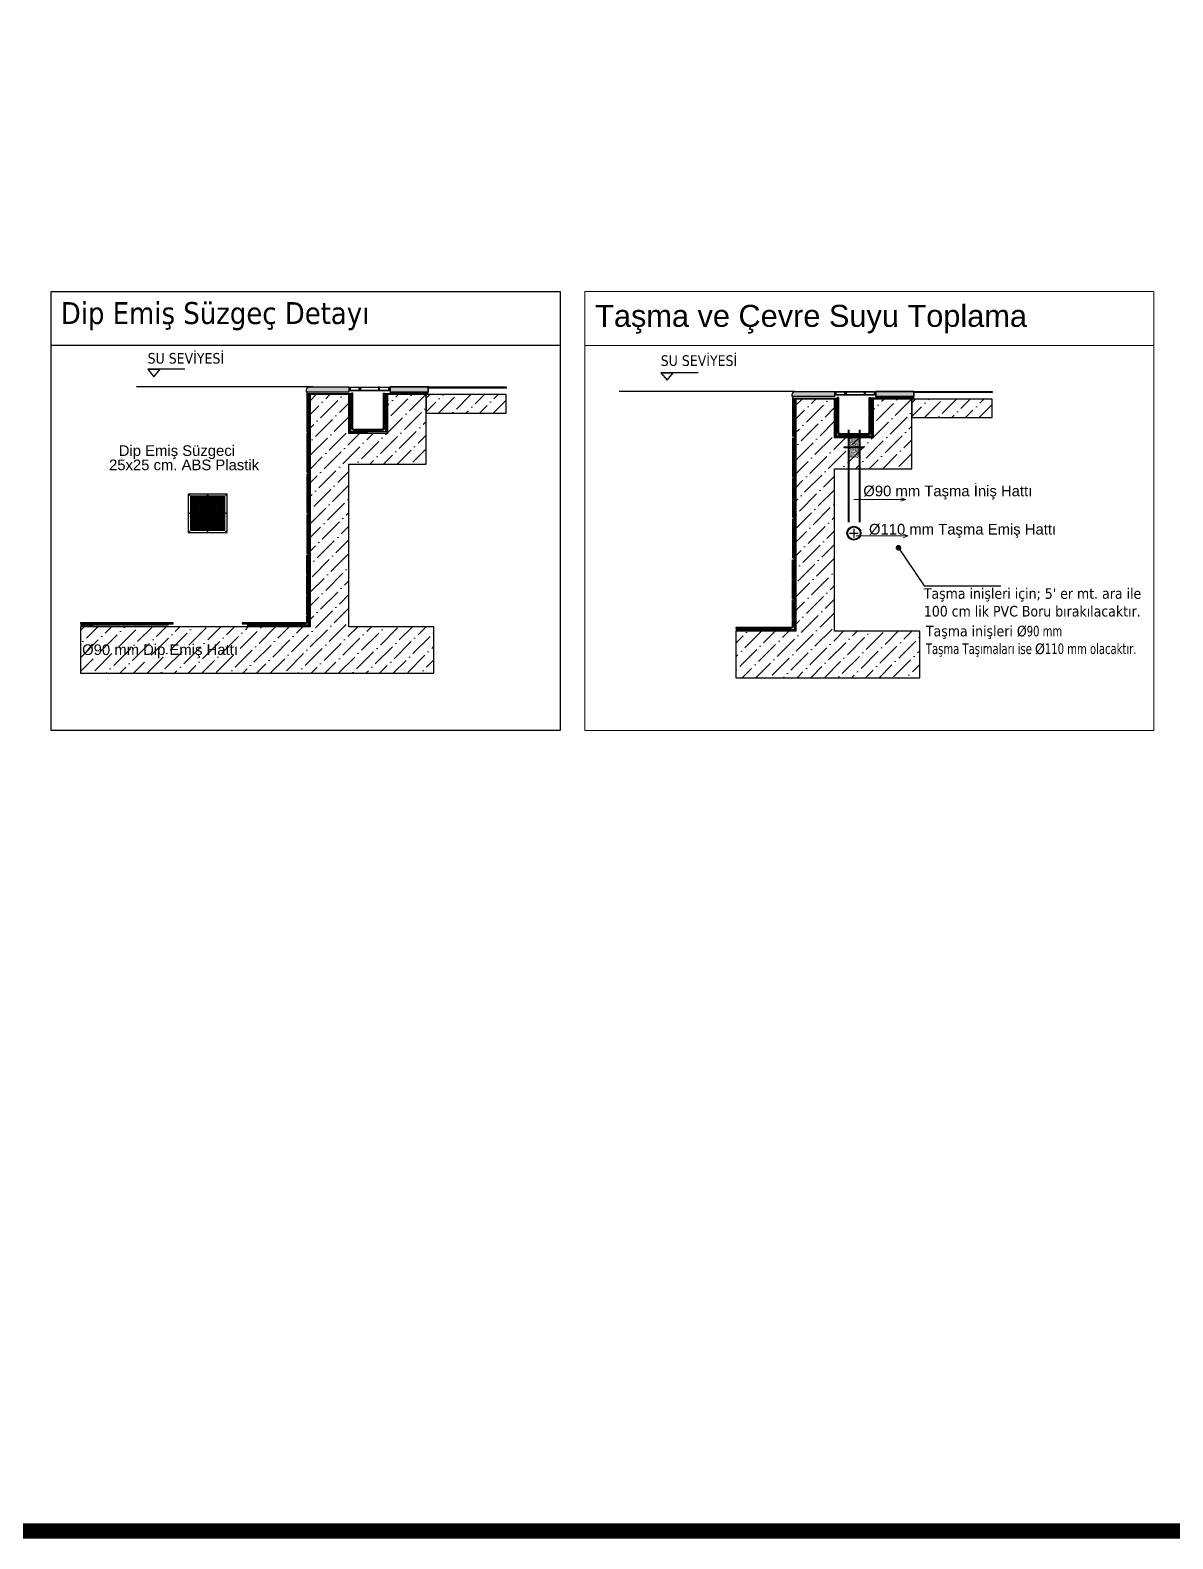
# Model space of a CAD drawing. Header units: millimetres. Extents: x 14753 to 45183, y 5640 to 19518.
# Drawn here: x 42740 to 43478, y 15618 to 16593 of the extents above; entities that cross this region are included whole.
import ezdxf

# ---------------------------------------------------------------- set-up
doc = ezdxf.new("R2010")
doc.units = ezdxf.units.MM
doc.linetypes.add('DASHDOT', pattern=[25.4, 12.7, -6.35, 0, -6.35])
doc.linetypes.add('HIDDEN2', pattern=[0.1875, 0.125, -0.0625])
doc.layers.add('AKS', color=251, linetype='DASHDOT', lineweight=0)
doc.layers.add('kesit3', color=93, linetype='Continuous')
doc.layers.add('M-BİLGİ-YAZI', color=20, linetype='Continuous')
doc.styles.add('dim', font='simplex.shx', dxfattribs={"width": 0.7})
doc.styles.add('Style-Arial', font='arial.ttf')
doc.linetypes.add('ZIGZAG', pattern='A,0.00254,-5.08,[131,ltypeshp.shx,S=5.08,R=0,X=-5.08,Y=0],-10.16,[131,ltypeshp.shx,S=5.08,R=180,X=5.08,Y=0],-5.08', length=20.32254)
doc.dimstyles.new('A-50', dxfattribs={"dimtxt": 5.5, "dimasz": 3, "dimexe": 3, "dimexo": 0, "dimgap": 1, "dimtad": 0, "dimdec": 1, "dimzin": 11, "dimtxsty": 'dim', "dimblk": 'DOT', "dimcen": 1.5, "dimdle": 1.25, "dimclrt": 1, "dimadec": 0, "dimazin": 0, "dimtfac": 1.25, "dimtdec": 1, "dimtix": 1, "dimtofl": 0, "dimtmove": 1, "dimatfit": 3, "dimldrblk": 'DOT', "dimfxl": 10, "dimfxlon": 1, "dimtolj": 1, "dimtzin": 0, "dimarcsym": 0})

# ---------------------------------------------------------------- blocks, each defined once
blk = doc.blocks.new('_Dot')
at = {"layer": 'AKS', "color": 0, "lineweight": -2}
blk.add_line((-0.5, 0), (-1, 0), dxfattribs=at)
at = {"layer": 'AKS', "color": 0, "const_width": 0.5}
blk.add_lwpolyline([(-0.25, 0, 1), (0.25, 0, 1)], format="xyb", close=True, dxfattribs=at)

msp = doc.modelspace()

# ---------------------------------------------------------------- hatches: boundary and pattern name
h = msp.add_hatch(color=256)
edge = h.paths.add_edge_path()
edge.add_line((42945.41, 16361.87), (42920.06, 16361.89))
edge.add_arc((42920.06, 16359.89), 2, 90, 180)
edge.add_line((42918.06, 16359.89), (42918.06, 16358.89))
edge.add_line((42918.06, 16358.89), (42945.41, 16358.89))
edge.add_line((42945.41, 16358.89), (42945.41, 16361.87))
h = msp.add_hatch(color=256)
h.paths.add_polyline_path([(42952.18, 16361.8), (42952.98, 16361.8), (42952.98, 16359.79), (42952.18, 16359.79)])
h.paths.add_polyline_path([(42952.38, 16361.6), (42952.78, 16361.6), (42952.78, 16359.99), (42952.38, 16359.99)], flags=16)
h = msp.add_hatch(color=256)
h.paths.add_polyline_path([(42965.38, 16361.8), (42964.58, 16361.8), (42964.58, 16359.79), (42965.38, 16359.79)])
h.paths.add_polyline_path([(42965.18, 16361.6), (42964.78, 16361.6), (42964.78, 16359.99), (42965.18, 16359.99)], flags=16)
for points in [[(42996.75, 16361.89), (42972.15, 16361.89), (42972.15, 16358.89), (42996.75, 16358.89)], [(43022.25, 16362.09), (43022.25, 16361.29), (42997.25, 16361.29), (42997.25, 16362.09)], [(43047.25, 16362.09), (43047.25, 16361.29), (43022.25, 16361.29), (43022.25, 16362.09)], [(43310.67, 16358.98), (43286.07, 16358.98), (43286.07, 16355.98), (43310.67, 16355.98)], [(43336.17, 16359.18), (43336.17, 16358.38), (43311.17, 16358.38), (43311.17, 16359.18)], [(43361.17, 16359.18), (43361.17, 16358.38), (43336.17, 16358.38), (43336.17, 16359.18)]]:
    msp.add_hatch(color=256).paths.add_polyline_path(points)
at = {"lineweight": 13}
h = msp.add_hatch(dxfattribs=at)
h.set_pattern_fill('ANSI36', color=256, scale=50)
h.set_pattern_definition([(45, (333729.309, -54258.023), (3.31456304, 12.1533978), [15.625, -3.125, 0, -3.125])])
h.paths.add_polyline_path([(42995.47, 16312.07), (42995.47, 16357.07), (42970.47, 16357.05), (42970.47, 16332.05), (42945.47, 16332.05), (42945.47, 16357.05), (42920.47, 16357.05), (42920.47, 16207.05), (42772.12, 16207.05), (42772.12, 16177.05), (43000.47, 16177.05), (43000.47, 16207.05), (42945.47, 16207.05), (42945.47, 16312.05)])
h = msp.add_hatch()
h.set_pattern_fill('ANSI31', color=256, style=0)
h.set_pattern_definition([(45, (31876.55847, 3245.37182), (-0.08838834765, 0.08838834765), [])])
h.paths.add_polyline_path([(42948.13, 16357.83, 0.414214), (42947.88, 16358.08), (42947.13, 16358.08), (42947.13, 16347.08), (42948.13, 16347.08)])
h.paths.add_polyline_path([(42948.13, 16346.53, 0.414214), (42947.88, 16346.78), (42947.13, 16346.78), (42947.13, 16336.15), (42948.13, 16336.15)])
h.paths.add_polyline_path([(42949.13, 16334.85, -0.414214), (42948.13, 16335.85), (42947.13, 16335.85, 0.414214), (42949.13, 16333.85)])
h.paths.add_polyline_path([(42957.79, 16333.85), (42957.79, 16334.85), (42949.68, 16334.85, 0.414214), (42949.43, 16334.6), (42949.43, 16333.85)])
h.paths.add_polyline_path([(42963.97, 16334.85), (42960.18, 16334.85), (42957.79, 16334.85), (42957.79, 16333.85), (42960.18, 16333.85), (42963.97, 16333.85)])
h.paths.add_polyline_path([(42963.97, 16333.85), (42966.51, 16333.85), (42966.51, 16334.6, 0.414214), (42966.26, 16334.85), (42963.97, 16334.85)])
h.paths.add_polyline_path([(42966.81, 16334.85), (42966.81, 16333.85, 0.414214), (42968.81, 16335.85), (42967.81, 16335.85, -0.414214)])
h.paths.add_polyline_path([(42967.81, 16346.53), (42967.81, 16336.15), (42968.81, 16336.15), (42968.81, 16346.78), (42968.06, 16346.78, 0.414214)])
h.paths.add_polyline_path([(42967.81, 16357.83), (42967.81, 16347.08), (42968.81, 16347.08), (42968.81, 16358.08), (42968.06, 16358.08, 0.414214)])
h = msp.add_hatch(dxfattribs=at)
h.set_pattern_fill('ANSI36', color=256, scale=50)
h.set_pattern_definition([(45, (333714.309, -54257.963), (3.31456304, 12.1533978), [15.625, -3.125, 0, -3.125])])
h.paths.add_polyline_path([(42995.47, 16345.13), (43047.25, 16345.13), (43047.25, 16357.07), (42995.47, 16357.07)])
h = msp.add_hatch(dxfattribs=at)
h.set_pattern_fill('ANSI36', color=256, scale=50)
h.set_pattern_definition([(45, (334043.2286, -54260.9314), (3.31456304, 12.1533978), [15.625, -3.125, 0, -3.125])])
h.paths.add_polyline_path([(43309.39, 16309.16), (43309.39, 16354.16), (43284.39, 16354.14), (43284.39, 16329.14), (43259.39, 16329.14), (43259.39, 16354.14), (43234.39, 16354.14), (43234.39, 16204.14), (43195.5, 16204.14), (43195.5, 16174.14), (43314.39, 16174.14), (43314.39, 16204.14), (43259.39, 16204.14), (43259.39, 16309.14)])
h = msp.add_hatch(color=256)
edge = h.paths.add_edge_path()
edge.add_line((43259.33, 16358.96), (43233.98, 16358.98))
edge.add_arc((43233.98, 16356.98), 2, 90, 180)
edge.add_line((43231.98, 16356.98), (43231.98, 16355.98))
edge.add_line((43231.98, 16355.98), (43259.33, 16355.98))
edge.add_line((43259.33, 16355.98), (43259.33, 16358.96))
h = msp.add_hatch()
h.set_pattern_fill('ANSI31', color=256, style=0)
h.set_pattern_definition([(45, (32190.47772, 3242.4632), (-0.08838834765, 0.08838834765), [])])
h.paths.add_polyline_path([(43262.05, 16354.93, 0.414214), (43261.8, 16355.18), (43261.05, 16355.18), (43261.05, 16344.18), (43262.05, 16344.18)])
h.paths.add_polyline_path([(43262.05, 16343.63, 0.414214), (43261.8, 16343.88), (43261.05, 16343.88), (43261.05, 16333.24), (43262.05, 16333.24)])
h.paths.add_polyline_path([(43263.05, 16331.94, -0.414214), (43262.05, 16332.94), (43261.05, 16332.94, 0.414214), (43263.05, 16330.94)])
h.paths.add_polyline_path([(43271.71, 16330.94), (43271.71, 16331.94), (43263.6, 16331.94, 0.414214), (43263.35, 16331.69), (43263.35, 16330.94)])
h.paths.add_polyline_path([(43277.89, 16331.94), (43274.1, 16331.94), (43271.71, 16331.94), (43271.71, 16330.94), (43274.1, 16330.94), (43277.89, 16330.94)])
h.paths.add_polyline_path([(43277.89, 16330.94), (43280.43, 16330.94), (43280.43, 16331.69, 0.414214), (43280.18, 16331.94), (43277.89, 16331.94)])
h.paths.add_polyline_path([(43280.73, 16331.94), (43280.73, 16330.94, 0.414214), (43282.73, 16332.94), (43281.73, 16332.94, -0.414214)])
h.paths.add_polyline_path([(43281.73, 16343.63), (43281.73, 16333.24), (43282.73, 16333.24), (43282.73, 16343.88), (43281.98, 16343.88, 0.414214)])
h.paths.add_polyline_path([(43281.73, 16354.93), (43281.73, 16344.18), (43282.73, 16344.18), (43282.73, 16355.18), (43281.98, 16355.18, 0.414214)])
h = msp.add_hatch(color=256)
h.paths.add_polyline_path([(43266.09, 16358.89), (43266.89, 16358.89), (43266.89, 16356.88), (43266.09, 16356.88)])
h.paths.add_polyline_path([(43266.29, 16358.69), (43266.69, 16358.69), (43266.69, 16357.08), (43266.29, 16357.08)], flags=16)
h = msp.add_hatch(color=256)
h.paths.add_polyline_path([(43279.3, 16358.89), (43278.5, 16358.89), (43278.5, 16356.88), (43279.3, 16356.88)])
h.paths.add_polyline_path([(43279.1, 16358.69), (43278.7, 16358.69), (43278.7, 16357.08), (43279.1, 16357.08)], flags=16)
h = msp.add_hatch(dxfattribs=at)
h.set_pattern_fill('ANSI36', color=256, scale=50)
h.set_pattern_definition([(45, (334028.2284, -54260.8716), (3.31456304, 12.1533978), [15.625, -3.125, 0, -3.125])])
h.paths.add_polyline_path([(43309.39, 16342.22), (43361.17, 16342.22), (43361.17, 16354.16), (43309.39, 16354.16)])
h = msp.add_hatch()
h.set_pattern_fill('AR-SAND', color=256, scale=0.013636)
h.set_pattern_definition([(37.5, (-32158.29063, -68992.85313), (-0.0218186086, 0.6673816873), [0, -0.5264727273, 0, -0.5888181818, 0, -0.562840909]), (7.5, (-32158.2906, -68992.8531), (0.612986295, 0.9774887735), [0, -0.2840181818, 0, -0.4745181818, 0, -0.181840909]), (327.5, (-32158.71666, -68992.8531), (1.0786259594, 0.0019597973), [0, -0.1731818182, 0, -0.6234545455, 0, -0.8139545455]), (317.5, (-32158.7167, -68992.8531), (1.041213344, 0.303994532), [0, -0.086590909, 0, -0.408709091, 0, -0.467590909])])
h.paths.add_polyline_path([(43275.64, 16330.12), (43268.14, 16330.12), (43268.14, 16323.3), (43275.64, 16323.3)])
h.paths.add_polyline_path([(43275.64, 16322.96), (43268.14, 16322.96), (43268.14, 16316.14), (43275.64, 16316.14)])

# ---------------------------------------------------------------- linework, layer by layer
for p, q in [((42815.5, 16373.49), (42819.49, 16368.67)), ((42819.49, 16368.67), (42823.47, 16373.49)), ((43147.21, 16371.14), (43151.2, 16366.32)), ((43151.2, 16366.32), (43155.18, 16371.14)), ((42997.25, 16362.09), (43022.25, 16362.09)), ((43022.25, 16361.29), (42997.25, 16361.29)), ((43010.86, 16362.09), (43010.86, 16361.29)), ((43022.25, 16362.09), (43047.25, 16362.09)), ((43047.25, 16361.29), (43022.25, 16361.29)), ((43311.17, 16359.18), (43336.17, 16359.18)), ((43336.17, 16358.38), (43311.17, 16358.38)), ((43324.78, 16359.18), (43324.78, 16358.38)), ((43336.17, 16359.18), (43361.17, 16359.18)), ((43361.17, 16358.38), (43336.17, 16358.38)), ((43268.14, 16334.32), (43268.14, 16274.75)), ((43268.54, 16334.32), (43268.54, 16274.75)), ((43275.24, 16334.32), (43275.24, 16274.75)), ((43275.64, 16334.32), (43275.64, 16274.75)), ((43265.41, 16323.3), (43278.37, 16323.3)), ((43265.41, 16323.3), (43265.41, 16322.96)), ((43265.41, 16322.96), (43278.37, 16322.96)), ((43268.14, 16330.41), (43275.64, 16330.41)), ((43278.37, 16323.3), (43278.37, 16322.96)), ((43269.1, 16267.52), (43274.69, 16267.52)), ((43271.89, 16270.31), (43271.89, 16264.72))]:
    msp.add_line(p, q)
at = {"linetype": 'ZIGZAG'}
for p, q in [((42922.17, 16362.09), (42808.33, 16362.09)), ((43233.98, 16359.18), (43120.14, 16359.18))]:
    msp.add_line(p, q, dxfattribs=at)
at = {"lineweight": 0}
for p, q in [((43305.47, 16289.32), (43271.86, 16289.32)), ((43305.45, 16289.33), (43302.28, 16290.44)), ((43305.45, 16289.33), (43302.28, 16288.22)), ((43306.97, 16265.72), (43273.37, 16265.72)), ((43306.96, 16265.73), (43303.79, 16266.84)), ((43306.96, 16265.73), (43303.79, 16264.62))]:
    msp.add_line(p, q, dxfattribs=at)
for points in [[(43081.96, 16140), (42753.08, 16140), (42753.08, 16423.77), (43081.96, 16423.77)], [(42753.08, 16423.77), (43081.96, 16423.77), (43081.96, 16388.77), (42753.08, 16388.77)], [(42951.53, 16359.59), (42946.28, 16359.59), (42946.28, 16362), (42959.89, 16362), (42971.28, 16362), (42971.28, 16359.59), (42959.89, 16359.59)], [(42946.48, 16359.79), (42946.48, 16361.8), (42971.08, 16361.8), (42971.08, 16359.79)], [(42952.18, 16361.8), (42952.98, 16361.8), (42952.98, 16359.79), (42952.18, 16359.79)], [(42952.38, 16361.6), (42952.78, 16361.6), (42952.78, 16359.99), (42952.38, 16359.99)], [(42965.38, 16361.8), (42964.58, 16361.8), (42964.58, 16359.79), (42965.38, 16359.79)], [(42965.18, 16361.6), (42964.78, 16361.6), (42964.78, 16359.99), (42965.18, 16359.99)], [(42996.95, 16362.09), (42971.95, 16362.09), (42971.95, 16358.69), (42996.95, 16358.69)], [(42996.75, 16361.89), (42972.15, 16361.89), (42972.15, 16358.89), (42996.75, 16358.89)], [(42995.47, 16312.07), (42995.47, 16357.07), (42981.79, 16357.05), (42970.47, 16357.05), (42970.47, 16332.05), (42945.47, 16332.05), (42945.47, 16357.05), (42945.47, 16357.05), (42920.47, 16357.05), (42920.47, 16357.05), (42920.47, 16207.05), (42920.47, 16207.05), (42772.12, 16207.05), (42772.12, 16177.05), (43000.47, 16177.05), (43000.47, 16207.05), (42945.47, 16207.05), (42945.47, 16312.05), (42950.47, 16312.05)], [(42995.47, 16345.13), (43047.25, 16345.13), (43047.25, 16357.07), (42995.47, 16357.07)], [(43309.39, 16309.16), (43309.39, 16354.16), (43295.71, 16354.14), (43284.39, 16354.14), (43284.39, 16329.14), (43259.39, 16329.14), (43259.39, 16354.14), (43259.39, 16354.14), (43234.39, 16354.14), (43234.39, 16354.14), (43234.39, 16204.14), (43234.39, 16204.14), (43195.5, 16204.14), (43195.5, 16174.14), (43314.39, 16174.14), (43314.39, 16204.14), (43259.39, 16204.14), (43259.39, 16309.14), (43264.39, 16309.14)], [(43265.45, 16356.68), (43260.2, 16356.68), (43260.2, 16359.09), (43273.81, 16359.09), (43285.2, 16359.09), (43285.2, 16356.68), (43273.81, 16356.68)], [(43260.4, 16356.88), (43260.4, 16358.89), (43285, 16358.89), (43285, 16356.88)], [(43266.09, 16358.89), (43266.89, 16358.89), (43266.89, 16356.88), (43266.09, 16356.88)], [(43266.29, 16358.69), (43266.69, 16358.69), (43266.69, 16357.08), (43266.29, 16357.08)], [(43279.3, 16358.89), (43278.5, 16358.89), (43278.5, 16356.88), (43279.3, 16356.88)], [(43279.1, 16358.69), (43278.7, 16358.69), (43278.7, 16357.08), (43279.1, 16357.08)], [(43310.87, 16359.18), (43285.87, 16359.18), (43285.87, 16355.78), (43310.87, 16355.78)], [(43310.67, 16358.98), (43286.07, 16358.98), (43286.07, 16355.98), (43310.67, 16355.98)], [(43309.39, 16342.22), (43361.17, 16342.22), (43361.17, 16354.16), (43309.39, 16354.16)], [(42841.75, 16268.06), (42866.86, 16268.06), (42866.86, 16292.82), (42841.75, 16292.82)], [(42843.14, 16269.45), (42865.46, 16269.45), (42865.46, 16291.42), (42843.14, 16291.42)], [(42843.7, 16270.01), (42864.9, 16270.01), (42864.9, 16290.86), (42843.7, 16290.86)], [(42848.62, 16290.67), (42844.01, 16290.67), (42844.01, 16290.38), (42848.62, 16290.38)], [(42848.62, 16290.15), (42844.01, 16290.15), (42844.01, 16289.87), (42848.62, 16289.87)], [(42848.62, 16289.64), (42844.01, 16289.64), (42844.01, 16289.35), (42848.62, 16289.35)], [(42848.62, 16289.12), (42844.01, 16289.12), (42844.01, 16288.84), (42848.62, 16288.84)], [(42848.62, 16288.6), (42844.01, 16288.6), (42844.01, 16288.32), (42848.62, 16288.32)], [(42848.62, 16288.09), (42844.01, 16288.09), (42844.01, 16287.81), (42848.62, 16287.81)], [(42848.62, 16287.57), (42844.01, 16287.57), (42844.01, 16287.29), (42848.62, 16287.29)], [(42848.62, 16287.06), (42844.01, 16287.06), (42844.01, 16286.78), (42848.62, 16286.78)], [(42848.62, 16286.54), (42844.01, 16286.54), (42844.01, 16286.26), (42848.62, 16286.26)], [(42848.62, 16286.03), (42844.01, 16286.03), (42844.01, 16285.75), (42848.62, 16285.75)], [(42848.62, 16285.51), (42844.01, 16285.51), (42844.01, 16285.23), (42848.62, 16285.23)], [(42848.62, 16285), (42844.01, 16285), (42844.01, 16284.71), (42848.62, 16284.71)], [(42848.62, 16284.48), (42844.01, 16284.48), (42844.01, 16284.2), (42848.62, 16284.2)], [(42848.62, 16283.97), (42844.01, 16283.97), (42844.01, 16283.68), (42848.62, 16283.68)], [(42848.62, 16283.45), (42844.01, 16283.45), (42844.01, 16283.17), (42848.62, 16283.17)], [(42848.62, 16282.93), (42844.01, 16282.93), (42844.01, 16282.65), (42848.62, 16282.65)], [(42848.95, 16290.67), (42859.65, 16290.67), (42859.65, 16290.38), (42848.95, 16290.38)], [(42848.95, 16290.15), (42859.65, 16290.15), (42859.65, 16289.87), (42848.95, 16289.87)], [(42848.95, 16289.64), (42859.65, 16289.64), (42859.65, 16289.35), (42848.95, 16289.35)], [(42848.95, 16289.12), (42859.65, 16289.12), (42859.65, 16288.84), (42848.95, 16288.84)], [(42848.95, 16288.6), (42859.65, 16288.6), (42859.65, 16288.32), (42848.95, 16288.32)], [(42848.95, 16288.09), (42859.65, 16288.09), (42859.65, 16287.81), (42848.95, 16287.81)], [(42848.95, 16287.57), (42859.65, 16287.57), (42859.65, 16287.29), (42848.95, 16287.29)], [(42848.95, 16287.06), (42859.65, 16287.06), (42859.65, 16286.78), (42848.95, 16286.78)], [(42848.95, 16286.54), (42859.65, 16286.54), (42859.65, 16286.26), (42848.95, 16286.26)], [(42848.95, 16286.03), (42859.65, 16286.03), (42859.65, 16285.75), (42848.95, 16285.75)], [(42848.95, 16285.51), (42859.65, 16285.51), (42859.65, 16285.23), (42848.95, 16285.23)], [(42848.95, 16285), (42859.65, 16285), (42859.65, 16284.71), (42848.95, 16284.71)], [(42848.95, 16284.48), (42859.65, 16284.48), (42859.65, 16284.2), (42848.95, 16284.2)], [(42848.95, 16283.97), (42859.65, 16283.97), (42859.65, 16283.68), (42848.95, 16283.68)], [(42848.95, 16283.45), (42859.65, 16283.45), (42859.65, 16283.17), (42848.95, 16283.17)], [(42848.95, 16282.93), (42859.65, 16282.93), (42859.65, 16282.65), (42848.95, 16282.65)], [(42859.98, 16290.67), (42864.59, 16290.67), (42864.59, 16290.38), (42859.98, 16290.38)], [(42859.98, 16290.15), (42864.59, 16290.15), (42864.59, 16289.87), (42859.98, 16289.87)], [(42859.98, 16289.64), (42864.59, 16289.64), (42864.59, 16289.35), (42859.98, 16289.35)], [(42859.98, 16289.12), (42864.59, 16289.12), (42864.59, 16288.84), (42859.98, 16288.84)], [(42859.98, 16288.6), (42864.59, 16288.6), (42864.59, 16288.32), (42859.98, 16288.32)], [(42859.98, 16288.09), (42864.59, 16288.09), (42864.59, 16287.81), (42859.98, 16287.81)], [(42859.98, 16287.57), (42864.59, 16287.57), (42864.59, 16287.29), (42859.98, 16287.29)], [(42859.98, 16287.06), (42864.59, 16287.06), (42864.59, 16286.78), (42859.98, 16286.78)], [(42859.98, 16286.54), (42864.59, 16286.54), (42864.59, 16286.26), (42859.98, 16286.26)], [(42859.98, 16286.03), (42864.59, 16286.03), (42864.59, 16285.75), (42859.98, 16285.75)], [(42859.98, 16285.51), (42864.59, 16285.51), (42864.59, 16285.23), (42859.98, 16285.23)], [(42859.98, 16285), (42864.59, 16285), (42864.59, 16284.71), (42859.98, 16284.71)], [(42859.98, 16284.48), (42864.59, 16284.48), (42864.59, 16284.2), (42859.98, 16284.2)], [(42859.98, 16283.97), (42864.59, 16283.97), (42864.59, 16283.68), (42859.98, 16283.68)], [(42859.98, 16283.45), (42864.59, 16283.45), (42864.59, 16283.17), (42859.98, 16283.17)], [(42859.98, 16282.93), (42864.59, 16282.93), (42864.59, 16282.65), (42859.98, 16282.65)], [(42848.62, 16282.42), (42844.01, 16282.42), (42844.01, 16282.14), (42848.62, 16282.14)], [(42848.62, 16281.9), (42844.01, 16281.9), (42844.01, 16281.62), (42848.62, 16281.62)], [(42848.62, 16281.39), (42844.01, 16281.39), (42844.01, 16281.11), (42848.62, 16281.11)], [(42848.62, 16280.87), (42844.01, 16280.87), (42844.01, 16280.59), (42848.62, 16280.59)], [(42848.62, 16280.36), (42844.01, 16280.36), (42844.01, 16280.07), (42848.62, 16280.07)], [(42848.62, 16279.84), (42844.01, 16279.84), (42844.01, 16279.56), (42848.62, 16279.56)], [(42848.62, 16279.33), (42844.01, 16279.33), (42844.01, 16279.04), (42848.62, 16279.04)], [(42848.62, 16278.81), (42844.01, 16278.81), (42844.01, 16278.53), (42848.62, 16278.53)], [(42848.62, 16278.3), (42844.01, 16278.3), (42844.01, 16278.01), (42848.62, 16278.01)], [(42848.62, 16277.78), (42844.01, 16277.78), (42844.01, 16277.5), (42848.62, 16277.5)], [(42848.62, 16277.26), (42844.01, 16277.26), (42844.01, 16276.98), (42848.62, 16276.98)], [(42848.62, 16276.75), (42844.01, 16276.75), (42844.01, 16276.47), (42848.62, 16276.47)], [(42848.62, 16276.23), (42844.01, 16276.23), (42844.01, 16275.95), (42848.62, 16275.95)], [(42848.62, 16275.72), (42844.01, 16275.72), (42844.01, 16275.44), (42848.62, 16275.44)], [(42848.62, 16275.2), (42844.01, 16275.2), (42844.01, 16274.92), (42848.62, 16274.92)], [(42848.62, 16274.69), (42844.01, 16274.69), (42844.01, 16274.4), (42848.62, 16274.4)], [(42848.62, 16274.17), (42844.01, 16274.17), (42844.01, 16273.89), (42848.62, 16273.89)], [(42848.62, 16273.66), (42844.01, 16273.66), (42844.01, 16273.37), (42848.62, 16273.37)], [(42848.62, 16273.14), (42844.01, 16273.14), (42844.01, 16272.86), (42848.62, 16272.86)], [(42848.95, 16282.42), (42859.65, 16282.42), (42859.65, 16282.14), (42848.95, 16282.14)], [(42848.95, 16281.9), (42859.65, 16281.9), (42859.65, 16281.62), (42848.95, 16281.62)], [(42848.95, 16281.39), (42859.65, 16281.39), (42859.65, 16281.11), (42848.95, 16281.11)], [(42848.95, 16280.87), (42859.65, 16280.87), (42859.65, 16280.59), (42848.95, 16280.59)], [(42848.95, 16280.36), (42859.65, 16280.36), (42859.65, 16280.07), (42848.95, 16280.07)], [(42848.95, 16279.84), (42859.65, 16279.84), (42859.65, 16279.56), (42848.95, 16279.56)], [(42848.95, 16279.33), (42859.65, 16279.33), (42859.65, 16279.04), (42848.95, 16279.04)], [(42848.95, 16278.81), (42859.65, 16278.81), (42859.65, 16278.53), (42848.95, 16278.53)], [(42848.95, 16278.3), (42859.65, 16278.3), (42859.65, 16278.01), (42848.95, 16278.01)], [(42848.95, 16277.78), (42859.65, 16277.78), (42859.65, 16277.5), (42848.95, 16277.5)], [(42848.95, 16277.26), (42859.65, 16277.26), (42859.65, 16276.98), (42848.95, 16276.98)], [(42848.95, 16276.75), (42859.65, 16276.75), (42859.65, 16276.47), (42848.95, 16276.47)], [(42848.95, 16276.23), (42859.65, 16276.23), (42859.65, 16275.95), (42848.95, 16275.95)], [(42848.95, 16275.72), (42859.65, 16275.72), (42859.65, 16275.44), (42848.95, 16275.44)], [(42848.95, 16275.2), (42859.65, 16275.2), (42859.65, 16274.92), (42848.95, 16274.92)], [(42848.95, 16274.69), (42859.65, 16274.69), (42859.65, 16274.4), (42848.95, 16274.4)], [(42848.95, 16274.17), (42859.65, 16274.17), (42859.65, 16273.89), (42848.95, 16273.89)], [(42848.95, 16273.66), (42859.65, 16273.66), (42859.65, 16273.37), (42848.95, 16273.37)], [(42848.95, 16273.14), (42859.65, 16273.14), (42859.65, 16272.86), (42848.95, 16272.86)], [(42859.98, 16282.42), (42864.59, 16282.42), (42864.59, 16282.14), (42859.98, 16282.14)], [(42859.98, 16281.9), (42864.59, 16281.9), (42864.59, 16281.62), (42859.98, 16281.62)], [(42859.98, 16281.39), (42864.59, 16281.39), (42864.59, 16281.11), (42859.98, 16281.11)], [(42859.98, 16280.87), (42864.59, 16280.87), (42864.59, 16280.59), (42859.98, 16280.59)], [(42859.98, 16280.36), (42864.59, 16280.36), (42864.59, 16280.07), (42859.98, 16280.07)], [(42859.98, 16279.84), (42864.59, 16279.84), (42864.59, 16279.56), (42859.98, 16279.56)], [(42859.98, 16279.33), (42864.59, 16279.33), (42864.59, 16279.04), (42859.98, 16279.04)], [(42859.98, 16278.81), (42864.59, 16278.81), (42864.59, 16278.53), (42859.98, 16278.53)], [(42859.98, 16278.3), (42864.59, 16278.3), (42864.59, 16278.01), (42859.98, 16278.01)], [(42859.98, 16277.78), (42864.59, 16277.78), (42864.59, 16277.5), (42859.98, 16277.5)], [(42859.98, 16277.26), (42864.59, 16277.26), (42864.59, 16276.98), (42859.98, 16276.98)], [(42859.98, 16276.75), (42864.59, 16276.75), (42864.59, 16276.47), (42859.98, 16276.47)], [(42859.98, 16276.23), (42864.59, 16276.23), (42864.59, 16275.95), (42859.98, 16275.95)], [(42859.98, 16275.72), (42864.59, 16275.72), (42864.59, 16275.44), (42859.98, 16275.44)], [(42859.98, 16275.2), (42864.59, 16275.2), (42864.59, 16274.92), (42859.98, 16274.92)], [(42859.98, 16274.69), (42864.59, 16274.69), (42864.59, 16274.4), (42859.98, 16274.4)], [(42859.98, 16274.17), (42864.59, 16274.17), (42864.59, 16273.89), (42859.98, 16273.89)], [(42859.98, 16273.66), (42864.59, 16273.66), (42864.59, 16273.37), (42859.98, 16273.37)], [(42859.98, 16273.14), (42864.59, 16273.14), (42864.59, 16272.86), (42859.98, 16272.86)], [(42848.62, 16272.62), (42844.01, 16272.62), (42844.01, 16272.34), (42848.62, 16272.34)], [(42848.62, 16272.11), (42844.01, 16272.11), (42844.01, 16271.83), (42848.62, 16271.83)], [(42848.62, 16271.59), (42844.01, 16271.59), (42844.01, 16271.31), (42848.62, 16271.31)], [(42848.62, 16271.08), (42844.01, 16271.08), (42844.01, 16270.8), (42848.62, 16270.8)], [(42848.62, 16270.56), (42844.01, 16270.56), (42844.01, 16270.28), (42848.62, 16270.28)], [(42848.95, 16272.62), (42859.65, 16272.62), (42859.65, 16272.34), (42848.95, 16272.34)], [(42848.95, 16272.11), (42859.65, 16272.11), (42859.65, 16271.83), (42848.95, 16271.83)], [(42848.95, 16271.59), (42859.65, 16271.59), (42859.65, 16271.31), (42848.95, 16271.31)], [(42848.95, 16271.08), (42859.65, 16271.08), (42859.65, 16270.8), (42848.95, 16270.8)], [(42848.95, 16270.56), (42859.65, 16270.56), (42859.65, 16270.28), (42848.95, 16270.28)], [(42859.98, 16272.62), (42864.59, 16272.62), (42864.59, 16272.34), (42859.98, 16272.34)], [(42859.98, 16272.11), (42864.59, 16272.11), (42864.59, 16271.83), (42859.98, 16271.83)], [(42859.98, 16271.59), (42864.59, 16271.59), (42864.59, 16271.31), (42859.98, 16271.31)], [(42859.98, 16271.08), (42864.59, 16271.08), (42864.59, 16270.8), (42859.98, 16270.8)], [(42859.98, 16270.56), (42864.59, 16270.56), (42864.59, 16270.28), (42859.98, 16270.28)]]:
    msp.add_lwpolyline(points, close=True)
for points in [[(43098, 16423.77), (43465.76, 16423.77), (43465.76, 16140), (43098, 16140)], [(43098, 16423.77), (43465.76, 16423.77), (43465.76, 16388.77), (43098, 16388.77)]]:
    msp.add_lwpolyline(points, close=True, dxfattribs=at)
for points in [[(42815.5, 16373.76), (42839.43, 16373.76)], [(42815.5, 16373.49), (42823.47, 16373.49)], [(43147.21, 16371.41), (43171.14, 16371.41)], [(43147.21, 16371.14), (43155.18, 16371.14)], [(43022.25, 16362.09), (43022.25, 16362.09), (43022.25, 16361.29), (42997.25, 16361.29), (42997.25, 16362.09), (43022.25, 16362.09)], [(43047.25, 16362.09), (43047.25, 16362.09), (43047.25, 16361.29), (43022.25, 16361.29), (43022.25, 16362.09), (43047.25, 16362.09)], [(42918.26, 16358.05), (42918.26, 16333.09), (42918.76, 16333.09), (42918.76, 16358.09), (42918.26, 16358.05)], [(43232.18, 16355.14), (43232.17, 16330.18), (43232.67, 16330.18), (43232.67, 16355.18), (43232.18, 16355.14)], [(43336.17, 16359.18), (43336.17, 16359.18), (43336.17, 16358.38), (43311.17, 16358.38), (43311.17, 16359.18), (43336.17, 16359.18)], [(43361.17, 16359.18), (43361.17, 16359.18), (43361.17, 16358.38), (43336.17, 16358.38), (43336.17, 16359.18), (43361.17, 16359.18)], [(42918.3, 16331.89), (42918.3, 16306.89), (42918.8, 16306.89), (42918.8, 16331.89), (42918.3, 16331.89)], [(43232.22, 16328.98), (43232.22, 16303.98), (43232.72, 16303.98), (43232.72, 16328.98), (43232.22, 16328.98)], [(42918.34, 16305.69), (42918.34, 16280.69), (42918.84, 16280.69), (42918.84, 16305.69), (42918.34, 16305.69)], [(43232.26, 16302.78), (43232.26, 16277.78), (43232.76, 16277.78), (43232.76, 16302.78), (43232.26, 16302.78)], [(42918.38, 16279.49), (42918.38, 16254.49), (42918.88, 16254.49), (42918.88, 16279.49), (42918.38, 16279.49)], [(43232.3, 16276.58), (43232.3, 16251.58), (43232.8, 16251.58), (43232.8, 16276.58), (43232.3, 16276.58)], [(42831.98, 16209.53), (42772.16, 16209.53), (42772.16, 16209.03), (42831.98, 16209.03), (42831.98, 16209.53)], [(42916.96, 16209.53), (42876.62, 16209.53), (42876.62, 16209.03), (42916.96, 16209.03), (42916.96, 16209.53)], [(43231.18, 16206.62), (43195.5, 16206.62), (43195.5, 16206.12), (43231.18, 16206.12), (43231.18, 16206.62)]]:
    msp.add_lwpolyline(points)
at = {"lineweight": 13}
for points in [[(42945.61, 16362.09), (42920.06, 16362.09, 0.414214), (42917.86, 16359.89), (42917.86, 16358.69), (42945.61, 16358.69)], [(43259.53, 16359.18), (43233.98, 16359.18, 0.414214), (43231.78, 16356.98), (43231.78, 16355.78), (43259.53, 16355.78)]]:
    msp.add_lwpolyline(points, format="xyb", close=True, dxfattribs=at)
for points in [[(42945.41, 16361.89), (42920.06, 16361.89, 0.414214), (42918.06, 16359.89), (42918.06, 16358.89), (42945.41, 16358.89), (42945.41, 16361.89)], [(43259.33, 16358.98), (43233.98, 16358.98, 0.414214), (43231.98, 16356.98), (43231.98, 16355.98), (43259.33, 16355.98), (43259.33, 16358.98)]]:
    msp.add_lwpolyline(points, format="xyb", dxfattribs=at)
at = {"linetype": 'ByBlock', "lineweight": 5, "ltscale": 0.01, "const_width": 0.5}
for points in [[(42879.64, 16208.34), (42919.18, 16208.34), (42919.18, 16358.09)], [(42946.79, 16358.08), (42946.79, 16333.34), (42957.97, 16333.34)], [(42969.16, 16358.08), (42969.16, 16333.34), (42957.97, 16333.34)], [(43195.5, 16205.43), (43233.1, 16205.43), (43233.1, 16355.18)], [(43260.7, 16355.18), (43260.7, 16330.43), (43271.89, 16330.43)], [(43283.08, 16355.18), (43283.08, 16330.43), (43271.89, 16330.43)], [(42771.95, 16208.34), (42829.01, 16208.34)], [(42772.13, 16208.34), (42829.01, 16208.34)]]:
    msp.add_lwpolyline(points, dxfattribs=at)
at = {"linetype": 'HIDDEN2', "ltscale": 0.01, "const_width": 0.5}
for points in [[(42957.97, 16332.84), (42946.28, 16332.84), (42946.28, 16357.84), (42919.68, 16357.84), (42919.68, 16207.84), (42879.65, 16207.84)], [(42957.97, 16332.9), (42969.67, 16332.9), (42969.67, 16357.9), (42996.95, 16357.9)], [(43271.89, 16329.93), (43260.2, 16329.93), (43260.2, 16354.93), (43233.6, 16354.93), (43233.6, 16204.93), (43195.5, 16204.93)], [(43271.89, 16329.99), (43283.59, 16329.99), (43283.59, 16354.99), (43310.87, 16354.99)], [(42829.01, 16207.8), (42771.95, 16207.84)], [(42829.01, 16207.8), (42772.12, 16207.84)]]:
    msp.add_lwpolyline(points, dxfattribs=at)
at = {"linetype": 'ByBlock', "ltscale": 0.01, "const_width": 0.5}
for points in [[(42957.97, 16332.34), (42945.76, 16332.34), (42945.76, 16357.34), (42920.18, 16357.34), (42920.18, 16207.34), (42879.65, 16207.34)], [(42957.97, 16332.34), (42970.18, 16332.34), (42970.18, 16357.34), (42996.95, 16357.34)], [(43271.89, 16329.43), (43259.68, 16329.43), (43259.68, 16354.43), (43234.1, 16354.43), (43234.1, 16204.43), (43195.5, 16204.43)], [(43271.89, 16329.43), (43284.1, 16329.43), (43284.1, 16354.43), (43310.87, 16354.43)], [(42829.01, 16207.34), (42771.95, 16207.34)], [(42829.01, 16207.34), (42772.12, 16207.34)]]:
    msp.add_lwpolyline(points, dxfattribs=at)
for points in [[(42948.13, 16357.83, 0.414214), (42947.88, 16358.08), (42947.13, 16358.08), (42947.13, 16347.08), (42948.13, 16347.08)], [(42967.81, 16357.83, -0.414214), (42968.06, 16358.08), (42968.81, 16358.08), (42968.81, 16347.08), (42967.81, 16347.08)], [(43262.05, 16354.93, 0.414214), (43261.8, 16355.18), (43261.05, 16355.18), (43261.05, 16344.18), (43262.05, 16344.18)], [(43281.73, 16354.93, -0.414214), (43281.98, 16355.18), (43282.73, 16355.18), (43282.73, 16344.18), (43281.73, 16344.18)], [(42948.13, 16346.53, 0.414214), (42947.88, 16346.78), (42947.13, 16346.78), (42947.13, 16336.15), (42948.13, 16336.15)], [(42967.81, 16346.53, -0.414214), (42968.06, 16346.78), (42968.81, 16346.78), (42968.81, 16336.15), (42967.81, 16336.15)], [(43262.05, 16343.63, 0.414214), (43261.8, 16343.88), (43261.05, 16343.88), (43261.05, 16333.24), (43262.05, 16333.24)], [(43281.73, 16343.63, -0.414214), (43281.98, 16343.88), (43282.73, 16343.88), (43282.73, 16333.24), (43281.73, 16333.24)], [(43263.05, 16331.94, -0.414214), (43262.05, 16332.94), (43261.05, 16332.94, 0.414214), (43263.05, 16330.94)], [(43280.73, 16331.94, 0.414214), (43281.73, 16332.94), (43282.73, 16332.94, -0.414214), (43280.73, 16330.94)], [(42917.26, 16209.53, 0.414214), (42918.26, 16210.53), (42918.76, 16210.53, -0.414214), (42917.26, 16209.03)], [(43231.18, 16206.62, 0.414214), (43232.18, 16207.62), (43232.68, 16207.62, -0.414214), (43231.18, 16206.12)]]:
    msp.add_lwpolyline(points, format="xyb", close=True)
at = {"ltscale": 50}
msp.add_lwpolyline([(43263.35, 16330.94), (43263.35, 16331.69, -0.414214), (43263.6, 16331.94), (43274.1, 16331.94), (43280.18, 16331.94, -0.414214), (43280.43, 16331.69), (43280.43, 16330.94), (43274.1, 16330.94)], format="xyb", close=True, dxfattribs=at)
for points in [[(42918.76, 16240.79), (42918.26, 16240.79), (42918.26, 16253.29), (42918.76, 16253.29)], [(43232.68, 16237.88), (43232.18, 16237.88), (43232.18, 16250.38), (43232.68, 16250.38)], [(42918.76, 16227.69), (42918.26, 16227.69), (42918.26, 16240.19), (42918.76, 16240.19)], [(43232.68, 16224.78), (43232.18, 16224.78), (43232.18, 16237.28), (43232.68, 16237.28)], [(42918.76, 16214.59), (42918.26, 16214.59), (42918.26, 16227.09), (42918.76, 16227.09)], [(43232.68, 16211.68), (43232.18, 16211.68), (43232.18, 16224.18), (43232.68, 16224.18)], [(42918.76, 16210.53), (42918.26, 16210.53), (42918.26, 16213.99), (42918.76, 16213.99)], [(43232.68, 16207.62), (43232.18, 16207.62), (43232.18, 16211.08), (43232.68, 16211.08)]]:
    msp.add_lwpolyline(points, close=True, dxfattribs=at)
for centre, radius in [((42842.44, 16292.12), 0.14), ((42854.3, 16292.12), 0.14), ((42866.16, 16292.12), 0.14), ((42842.44, 16280.44), 0.14), ((42866.16, 16280.44), 0.14), ((42842.44, 16268.75), 0.14), ((42854.3, 16268.75), 0.14), ((42866.16, 16268.75), 0.14), ((43271.89, 16267.52), 4.5), ((43271.89, 16267.52), 4.05)]:
    msp.add_circle(centre, radius)
at = {"layer": 'kesit3', "color": 20, "const_width": 10}
msp.add_lwpolyline([(39033.39, 19512.61), (45177.94, 19512.61), (45177.94, 15622.61), (39033.39, 15622.61)], close=True, dxfattribs=at)

# ---------------------------------------------------------------- texts
at = {"layer": 'M-BİLGİ-YAZI', "style": 'Style-Arial'}
for s, p in [('Dip Emiş Süzgeci', (42796.82, 16317.47)), ('25x25 cm. ABS Plastik', (42790.53, 16308.24))]:
    msp.add_text(s, height=6.8636, dxfattribs=at).set_placement(p)
at = {"layer": 'M-BİLGİ-YAZI', "attachment_point": 9, "style": 'Style-Arial'}
for s, insert, char_height, width in [('{\\fTahoma|b0|i0|c162|p32;Dip Emiş Süzgeç Detayı\\P}', (42958.73, 16398.63), 14.2081, 3664.7695), ('{\\fArial|b0|i0|c162|p34;Taşma ve Çevre Suyu Toplama }', (43383.72, 16396.5), 14.2081, 3664.7695), ('Ø90 mm Dip Emiş Hattı', (42873.82, 16186.7), 6.8636, 1062.4596)]:
    msp.add_mtext(s, dxfattribs=dict(at, insert=insert, char_height=char_height, width=width))
at = {"layer": 'M-BİLGİ-YAZI', "char_height": 6.8636, "attachment_point": 1, "style": 'Style-Arial'}
for s, insert in [('{\\fTahoma|b0|i0|c162|p34;SU SEVİYESİ\\P}', (42815.46, 16383.98)), ('{\\fTahoma|b0|i0|c162|p34;SU SEVİYESİ\\P}', (43147.05, 16382.51)), ('Ø90 mm Taşma İniş Hattı', (43277.95, 16298.27)), ('Ø110 mm Taşma Emiş Hattı', (43281.6, 16273.53)), ("{\\fTahoma|b0|i0|c162|p34;Taşma inişleri için; 5' er mt. ara ile  \\P100 cm lik PVC Boru bırakılacaktır.\\P}", (43317.06, 16231.98)), ('{\\fTahoma|b0|i0|c162|p34;Taşma inişleri Ø\\W0.8;90 mm\\PTaşma Taşımaları ise \\W1;Ø\\W0.8;110 mm olacaktır.\\fTahoma|b1|i0|c162|p34;\\P\\P}', (43318.41, 16207.73))]:
    msp.add_mtext(s, dxfattribs=dict(at, insert=insert))

# ---------------------------------------------------------------- leaders
msp.add_leader([(43300.7, 16258.11), (43317.38, 16233.55), (43366.79, 16233.55)], dimstyle='A-50', override={"dimscale": 1.2, "dimtxt": 10, "dimdec": 2, "dimtdec": 2})

doc.saveas('drawing.dxf')
